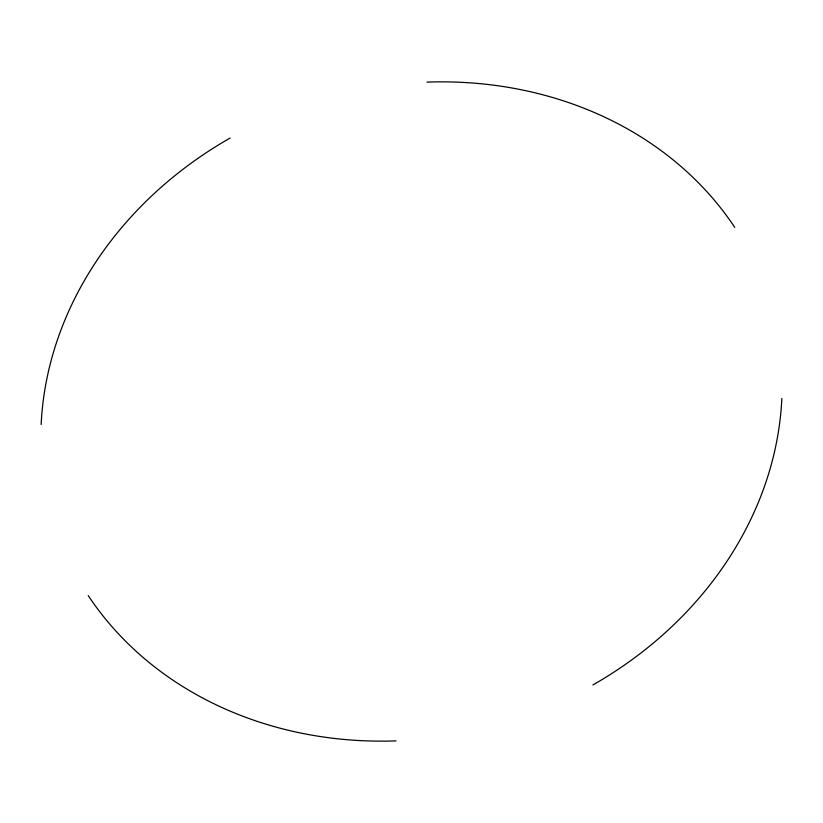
<?xml version="1.0" encoding="UTF-8"?>
<svg xmlns="http://www.w3.org/2000/svg" width="823" height="823" viewBox="0 0 823 823"><rect width="100%" height="100%" fill="white"/><g stroke="black" fill="none" stroke-linecap="round" stroke-linejoin="round"><path stroke-width="1.23" d="M781.85 398.486A374.815 324.92 -17.3 0 1 592.899 684.942M396.038 740.885A374.815 324.92 -17.3 0 1 88.246 595.605M41.15 424.514A374.815 324.92 -17.3 0 1 230.101 138.058M426.962 82.115A374.815 324.92 -17.3 0 1 734.754 227.395"/></g></svg>
